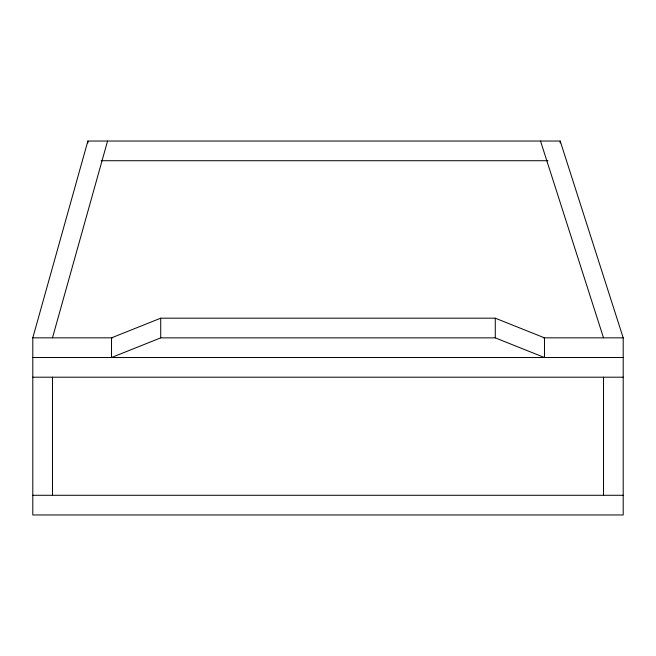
<?xml version="1.0" encoding="UTF-8"?>
<svg xmlns="http://www.w3.org/2000/svg" width="656" height="656" viewBox="0 0 656 656"><rect width="100%" height="100%" fill="white"/><g stroke="black" fill="none" stroke-linecap="round" stroke-linejoin="round"><path stroke-width="0.98" d="M32.8 337.84L87.879 141.04L560.199 141.04L623.2 337.84L623.2 514.96L32.8 514.96L32.8 337.84L112.75 337.84M52.48 337.84L107.559 141.04M160.72 318.185L111.52 337.84L111.52 357.52L160.72 337.865L495.28 337.865L544.48 357.52L544.48 337.84L495.28 318.185L160.72 318.185L160.72 337.865M101.204 160.72L547.908 160.72M543.25 337.84L623.2 337.84M32.8 357.52L623.2 357.52M32.8 377.2L623.2 377.2M32.8 495.28L623.2 495.28M540.519 141.04L603.52 337.84M603.52 377.2L603.52 495.28M560.199 141.04L560.199 143.008M495.28 318.185L495.28 337.865M87.879 141.04L87.879 143.008M52.48 377.2L52.48 495.28"/></g></svg>
